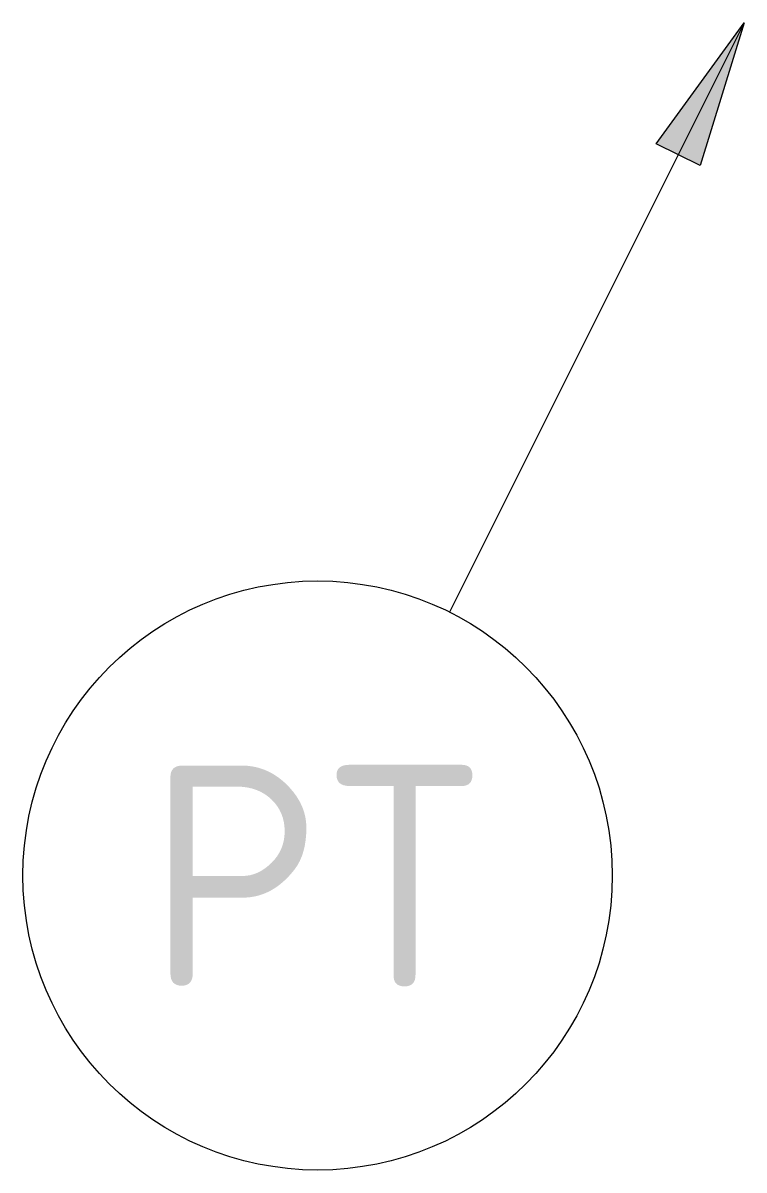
# Model space of a CAD drawing. Header units: millimetres. Extents: x 49.08 to 53.98, y 6.4 to 14.19.
import ezdxf
from ezdxf.enums import TextEntityAlignment as Align

# ---------------------------------------------------------------- set-up
doc = ezdxf.new("R2010")
doc.units = ezdxf.units.MM
doc.header["$MEASUREMENT"] = 0
doc.styles.add('ISO3098B', font='ISO3098B.shx')

msp = doc.modelspace()

# ---------------------------------------------------------------- hatches: boundary and pattern name
h = msp.add_hatch(color=256)
h.paths.add_polyline_path([(53.5297, 13.2973), (53.3807, 13.3718), (53.9769, 14.1917)])
h.paths.add_polyline_path([(53.6788, 13.2227), (53.5297, 13.2973), (53.9769, 14.1917)])

# ---------------------------------------------------------------- linework, layer by layer
msp.add_line((53.9769, 14.1917), (51.9769, 10.1917))
at = {"flags": 128}
msp.add_lwpolyline([(53.9769, 14.1917), (53.6788, 13.2227), (53.3807, 13.3718), (53.9769, 14.1917)], dxfattribs=at)
msp.add_circle((51.0825, 8.4029), 2)

# ---------------------------------------------------------------- next in the draw order: wipeouts: each hides what was drawn before it
msp.add_wipeout([(51.0825, 10.3529), (51.337, 10.3362), (51.5872, 10.2864), (51.8287, 10.2044), (52.0575, 10.0916), (52.2696, 9.9499), (52.4614, 9.7817), (52.6296, 9.5899), (52.7713, 9.3779), (52.8841, 9.1491), (52.9661, 8.9076), (53.0158, 8.6574), (53.0325, 8.4029), (53.0158, 8.1483), (52.9661, 7.8982), (52.8841, 7.6566), (52.7713, 7.4279), (52.6296, 7.2158), (52.4614, 7.024), (52.2696, 6.8558), (52.0575, 6.7141), (51.8287, 6.6013), (51.5872, 6.5193), (51.337, 6.4695), (51.0825, 6.4529), (50.828, 6.4695), (50.5778, 6.5193), (50.3363, 6.6013), (50.1075, 6.7141), (49.8954, 6.8558), (49.7037, 7.024), (49.5355, 7.2158), (49.3938, 7.4279), (49.281, 7.6566), (49.199, 7.8982), (49.1492, 8.1483), (49.1325, 8.4029), (49.1492, 8.6574), (49.199, 8.9076), (49.281, 9.1491), (49.3938, 9.3779), (49.5355, 9.5899), (49.7037, 9.7817), (49.8954, 9.9499), (50.1075, 10.0916), (50.3363, 10.2044), (50.5778, 10.2864), (50.828, 10.3362)])

# ---------------------------------------------------------------- next in the draw order: texts
at = {"style": 'ISO3098B'}
msp.add_attdef('PT', text='Point', height=1.5, dxfattribs=at).set_placement((51.0825, 8.3997), align=Align.MIDDLE_CENTER)

doc.saveas('drawing.dxf')
